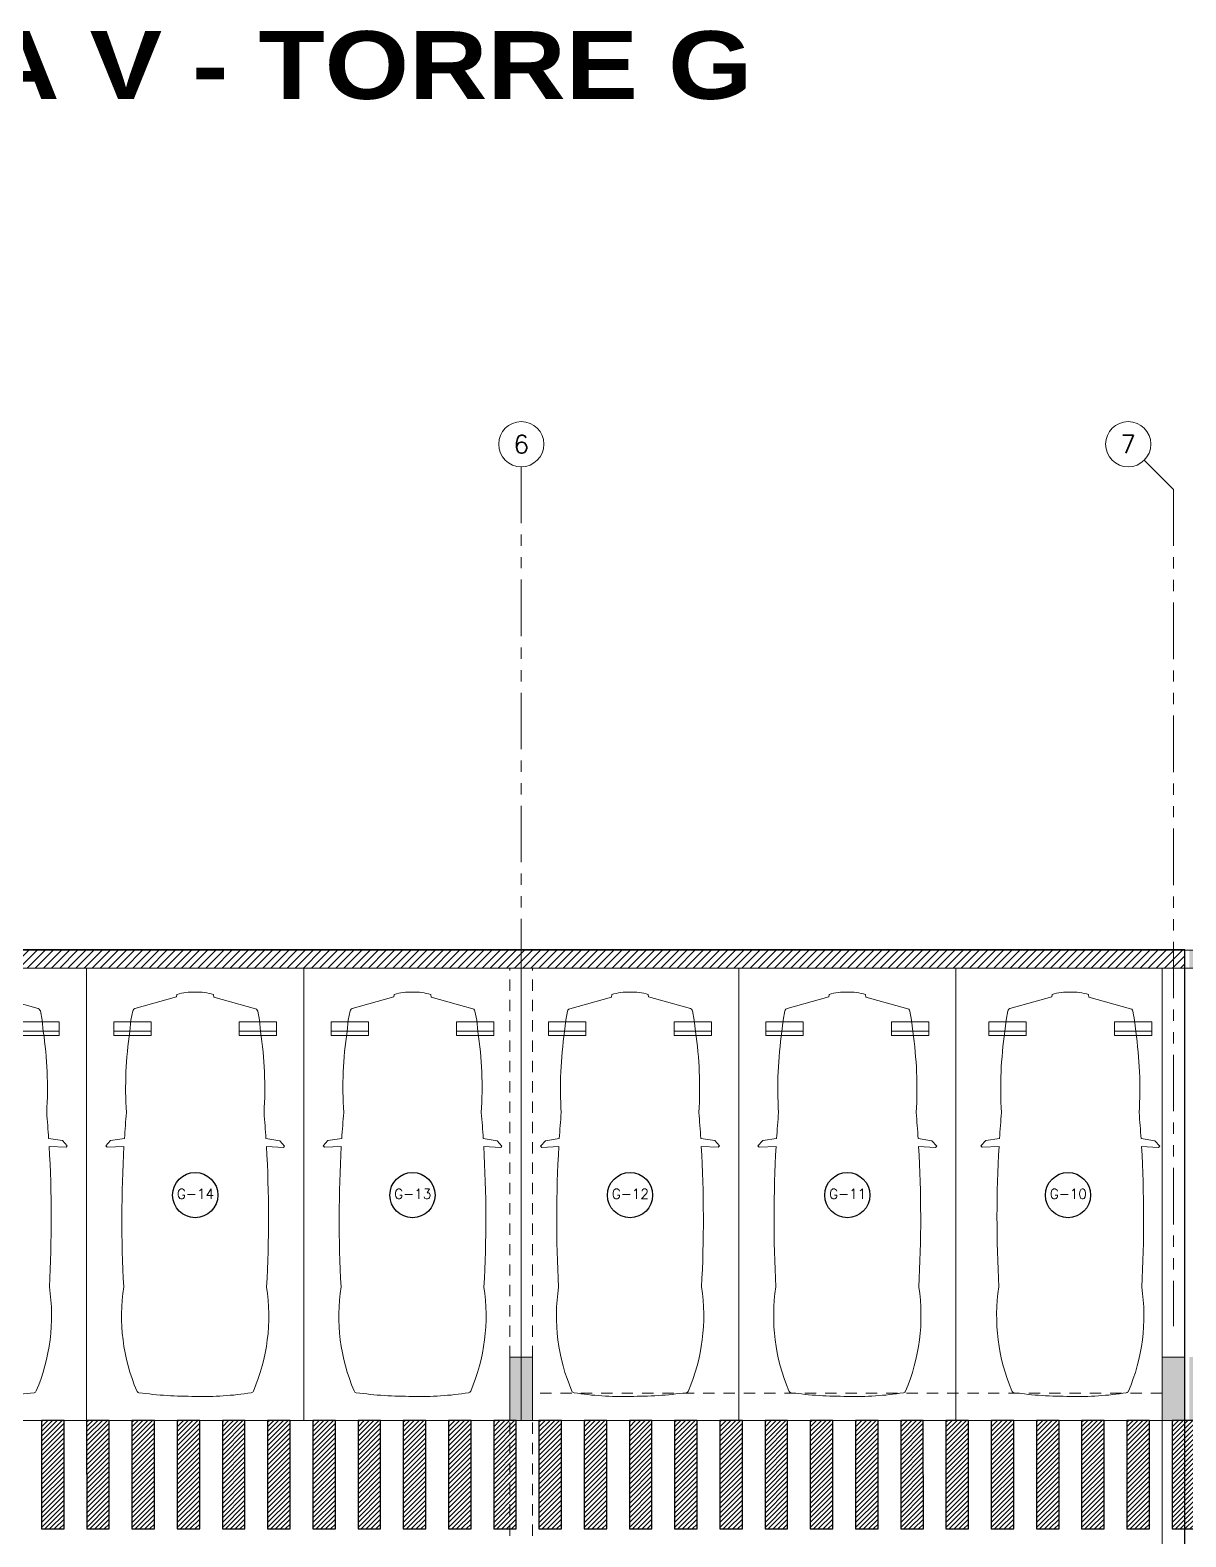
# Model space of a CAD drawing. Header units: millimetres. Extents: x 226317 to 226469, y 8188100 to 8188260.
# Drawn here: x 226375.7 to 226388.48, y 8188161.62 to 8188178.28 of the extents above; entities that cross this region are included whole.
import ezdxf
from ezdxf.enums import TextEntityAlignment as Align

# ---------------------------------------------------------------- set-up
doc = ezdxf.new("R2010")
doc.units = ezdxf.units.MM
for name, pattern in [('HIDDEN2', [0.1875, 0.125, -0.0625]), ('PHANTOM', [2.5, 1.25, -0.25, 0.25, -0.25, 0.25, -0.25]), ('PHANTOM2', [1.25, 0.625, -0.125, 0.125, -0.125, 0.125, -0.125])]:
    doc.linetypes.add(name, pattern=pattern)
for name, color, linetype in [('A-EJES', 8, 'PHANTOM'), ('A-ESTRUCTURA-HATCH', 8, 'Continuous'), ('A-ESTRUCTURA-MUROS', 8, 'Continuous'), ('A-ESTRUCTURA-VIGAS', 8, 'HIDDEN2'), ('A-LINEAS', 8, 'Continuous'), ('A-MOBILIARIO', 8, 'Continuous'), ('A-NUMERO ESTAC', 8, 'Continuous'), ('A-TEXTO-INDICACIONES', 8, 'Continuous'), ('CIRCULACION PEATONAL', 8, 'Continuous')]:
    doc.layers.add(name, color=color, linetype=linetype)
doc.layers.add('A-ESTRUCTURA-PLACAS', color=8, linetype='Continuous', lineweight=35)
doc.layers.add('A-MUROS', color=8, linetype='Continuous', lineweight=30)
doc.layers.add('A-ETAPAS', color=8, linetype='Continuous', lineweight=35, plot=False)
doc.layers.add('A-ÁREA COMÚN', color=8, linetype='Continuous', plot=False)
doc.styles.add('R160-75', font='ariblk.ttf', dxfattribs={"height": 0.6})
doc.styles.add('ROMANS', font='ROMANS.shx', dxfattribs={"oblique": 10})

# ---------------------------------------------------------------- blocks, each defined once
blk = doc.blocks.new('EST P2')
at = {"layer": 'A-ESTRUCTURA-HATCH', "lineweight": 0}
h = blk.add_hatch(dxfattribs=at)
h.set_pattern_fill('ANSI31', color=8, scale=0.02, angle=-1.27e-14)
h.set_pattern_definition([(44.99999999999999, (-226392.077087921, -8188163.059610654), (-0.04490128060534576, 0.04490128060534578), [])])
h.paths.add_polyline_path([(-3.609999800828518, 5.049997551366687), (-3.609999800828518, 4.849997551180422), (-44.78499944024952, 4.849997609853745), (-44.78499937866582, -0.150002358481288), (-46.98999937772169, -0.1500023575499654), (-46.9900000851776, -11.15000259596854), (-3.609999100299319, -11.15005090925843), (-3.609999100299319, -11.40005090925843), (-47.2400000844209, -11.40000240411609), (-47.2400001185888, 0.1499976376071572), (-45.03500012474251, 0.1499976441264153), (-45.03499907316291, 5.049739951267838)])
h.paths.add_polyline_path([(5.875668717751978, 4.849997540004551), (5.875668724213028, 5.04999746195972), (35.52999999574968, 5.049996704794466), (35.52999999574968, 4.849997699260712)])
h.paths.add_polyline_path([(35.5800006974896, -11.1500659417361), (71.88000514596933, -11.1501255556941), (71.88000514596933, -11.40006201900542), (35.5800006974896, -11.40000240504742)])
h.paths.add_polyline_path([(-3.559999100310961, -11.15003591496497), (35.53000069750124, -11.15003591496497), (35.53000069750124, -11.40006590355188), (-3.559999100310961, -11.40006590355188)])
edge = h.paths.add_edge_path()
edge.add_arc((63.30066905263811, -0.1500025354325771), 9.699999993899837, 359.9999991583288, 539.9999991583288)
edge.add_line((53.60066905873828, -0.1500023929402232), (53.80066905874992, -0.1500023929402232))
edge.add_arc((63.30066905263811, -0.1500025354325771), 9.499999993888196, -8.593905818088388e-07, 179.9999991406094, ccw=False)
edge.add_line((72.80066904652631, -0.150002677924931), (73.00066904653795, -0.150002677924931))
h.paths.add_polyline_path([(47.91501720307861, 5.049996227025986), (35.5800006974896, 5.049997347407043), (35.5800006974896, 4.849997348152101), (47.91501677152701, 4.849997607059777)])
edge = h.paths.add_edge_path()
edge.add_arc((63.30067374472856, -0.1500072190538049), 3.300005388395399, 0.001083013335930548, 49.99451371248021)
edge.add_line((65.42211837161449, 2.377740446478128), (65.42216933166492, -0.149981296621263))
edge.add_line((65.42216933166492, -0.149981296621263), (65.27216933167074, -0.149981296621263))
edge.add_line((65.27216933167074, -0.149981296621263), (65.27212526180665, 2.49638928938657))
edge.add_arc((63.30067374501959, -0.1500072181224823), 3.300005387571071, 53.31547490152577, 179.999921187766)
edge.add_line((60.00066835692269, -0.1500026788562536), (59.80066835694015, -0.1500026788562536))
edge.add_arc((63.30067374501959, -0.1500072199851274), 3.50000538808239, 0.0010211422007841975, 179.9999256608234, ccw=False)
edge.add_line((66.80067913257517, -0.1499448418617249), (66.60066855713376, -0.1499448418617249))
edge.add_line((66.60066855713376, -0.1499448418617249), (66.60067913253442, -0.1499448418617249))
h.paths.add_polyline_path([(51.86500159354182, 4.849997512064874), (53.37567124812631, 4.84999814722687), (53.37566821934888, 5.049995731562376), (51.86500180145958, 5.049995731562376)])
h = blk.add_hatch(color=8, dxfattribs=at)
h.dxf.hatch_style = 1
h.paths.add_polyline_path([(1.924988952785498, -0.1505992198362947), (-0.1750110472203232, -0.1505992198362947), (-0.1750111099681817, 4.849997605197132), (-3.559999100310961, 4.849997400306165), (-3.559999100310961, 5.049996072426438), (3.774802909989376, 5.049997524358332), (3.774805110704619, 3.199881108477712), (3.624805109779118, 3.199881113134325), (3.624805167521117, 4.849999565631151), (-0.02486182996653952, 4.849999653175473), (-0.02486189515911974, 2.199999641627073), (3.774804468121147, 2.199980984441936), (3.774804468121147, 2.050086794421077), (-0.02486252749804407, 2.0499999942258), (-0.02486257418058813, -1.862645149230957e-09), (1.925019685091684, -0.0003989655524492264)])
h.paths.add_polyline_path([(51.86500603394234, 5.049999439157546), (47.91502163003315, 5.049999439157546), (47.91502161763492, -0.1499986853450537), (50.25000492052641, -0.1499986853450537), (50.25000491813989, 1.266598701477051e-06), (48.0650059216423, 1.311302185058594e-06), (48.06500596355181, 2.050003058277071), (50.01500671176473, 2.049963342025876), (50.01500671176473, 2.199976992793381), (48.06500595621765, 2.199977087788284), (48.06500601166044, 4.85000130161643), (51.7150060031563, 4.850001225247979), (51.71499513977324, 1.899957737885416), (51.8649951351108, 1.899957733228803)])
h.paths.add_polyline_path([(71.63000006310176, -6.150002165697515), (71.88000006310176, -6.150002165697515), (71.88000006310176, -6.85000216588378), (71.63000006310176, -6.85000216588378)])
h.paths.add_polyline_path([(64.42000006313901, -6.150002076290548), (64.67000006313901, -6.150002076290548), (64.67000006313901, -6.850002076476812), (64.42000006313901, -6.850002076476812)])
h.paths.add_polyline_path([(57.21000006317627, -6.150002076290548), (57.46000006317627, -6.150002076290548), (57.46000006317627, -6.850002076476812), (57.21000006317627, -6.850002076476812)])
h.paths.add_polyline_path([(50.00000006321352, -6.150002076290548), (50.25000006321352, -6.150002076290548), (50.25000006321352, -6.850002076476812), (50.00000006321352, -6.850002076476812)])
h.paths.add_polyline_path([(42.79000006325077, -6.150002055801451), (43.04000006325077, -6.150002055801451), (43.04000006325077, -6.850002055987716), (42.79000006325077, -6.850002055987716)])
h.paths.add_polyline_path([(42.79000006325077, 0.5499979434534907), (43.04000006325077, 0.5499979434534907), (43.04000006325077, -0.1500020558014512), (42.79000006325077, -0.1500020558014512)])
h.paths.add_polyline_path([(35.58000006328803, -6.150002076290548), (35.83000006328803, -6.150002076290548), (35.83000006328803, -6.850002076476812), (35.58000006328803, -6.850002076476812)])
h.paths.add_polyline_path([(35.58000006328803, 0.5499979238957167), (35.83000006328803, 0.5499979238957167), (35.83000006328803, -0.1500020762905478), (35.58000006328803, -0.1500020762905478)])
h.paths.add_polyline_path([(35.28000006329967, -6.150002076290548), (35.53000006329967, -6.150002076290548), (35.53000006329967, -6.850002076476812), (35.28000006329967, -6.850002076476812)])
h.paths.add_polyline_path([(35.28000006329967, 0.5499979238957167), (35.53000006329967, 0.5499979238957167), (35.53000006329967, -0.1500020762905478), (35.28000006329967, -0.1500020762905478)])
h.paths.add_polyline_path([(30.2800000719435, -6.150002076290548), (30.5300000719435, -6.150002076290548), (30.5300000719435, -6.850002076476812), (30.2800000719435, -6.850002076476812)])
h.paths.add_polyline_path([(30.2800000719435, 0.5499979238957167), (30.5300000719435, 0.5499979238957167), (30.5300000719435, -0.1500020762905478), (30.2800000719435, -0.1500020762905478)])
h.paths.add_polyline_path([(23.07000007198076, -6.150002076290548), (23.32000007198076, -6.150002076290548), (23.32000007198076, -6.850002076476812), (23.07000007198076, -6.850002076476812)])
h.paths.add_polyline_path([(23.07000007198076, 0.5499979238957167), (23.32000007198076, 0.5499979238957167), (23.32000007198076, -0.1500020762905478), (23.07000007198076, -0.1500020762905478)])
h.paths.add_polyline_path([(18.0700000806246, -6.150002055801451), (18.3200000806246, -6.150002055801451), (18.3200000806246, -6.850002055987716), (18.0700000806246, -6.850002055987716)])
h.paths.add_polyline_path([(18.0700000806246, 0.5499979434534907), (18.3200000806246, 0.5499979434534907), (18.3200000806246, -0.1500020558014512), (18.0700000806246, -0.1500020558014512)])
h.paths.add_polyline_path([(10.86000014224555, -6.150002076290548), (11.11000014224555, -6.150002076290548), (11.11000014224555, -6.850002076476812), (10.86000014224555, -6.850002076476812)])
h.paths.add_polyline_path([(10.86000014224555, 0.5499979238957167), (11.11000014224555, 0.5499979238957167), (11.11000014224555, -0.1500020762905478), (10.86000014224555, -0.1500020762905478)])
h.paths.add_polyline_path([(3.650000203866512, -6.150002076290548), (3.900000203866512, -6.150002076290548), (3.900000203866512, -6.850002076476812), (3.650000203866512, -6.850002076476812)])
h.paths.add_polyline_path([(3.600000203878153, 0.5499979238957167), (3.900000203866512, 0.5499979238957167), (3.900000203866512, -0.1500020762905478), (3.600000203878153, -0.1500020762905478)])
h.paths.add_polyline_path([(-3.55999973451253, -6.150002356618643), (-3.30999973451253, -6.150002356618643), (-3.30999973451253, -6.850002356804907), (-3.55999973451253, -6.850002356804907)])
h.paths.add_polyline_path([(-3.55999973451253, 0.5499976426362991), (-3.30999973451253, 0.5499976426362991), (-3.30999973451253, -0.1500023566186428), (-3.55999973451253, -0.1500023566186428)])
h.paths.add_polyline_path([(-3.859999734500889, -6.150002356618643), (-3.609999734500889, -6.150002356618643), (-3.609999734500889, -6.850002356804907), (-3.859999734500889, -6.850002356804907)])
h.paths.add_polyline_path([(-3.859999734500889, 0.5499976426362991), (-3.609999734500889, 0.5499976426362991), (-3.609999734500889, -0.1500023566186428), (-3.859999734500889, -0.1500023566186428)])
h.paths.add_polyline_path([(-11.06999967287993, -6.150002356618643), (-10.81999967287993, -6.150002356618643), (-10.81999967287993, -6.850002356804907), (-11.06999967287993, -6.850002356804907)])
h.paths.add_polyline_path([(-11.06999967287993, 0.5499976426362991), (-10.81999967287993, 0.5499976426362991), (-10.81999967287993, -0.1500023566186428), (-11.06999967287993, -0.1500023566186428)])
h.paths.add_polyline_path([(-18.27999961125897, -6.150002076290548), (-18.02999961125897, -6.150002076290548), (-18.02999961125897, -6.850002076476812), (-18.27999961125897, -6.850002076476812)])
h.paths.add_polyline_path([(-18.27999961125897, 0.5499979238957167), (-18.02999961125897, 0.5499979238957167), (-18.02999961125897, -0.1500020762905478), (-18.27999961125897, -0.1500020762905478)])
h.paths.add_polyline_path([(-25.48999954963801, -6.150002356618643), (-25.23999954963801, -6.150002356618643), (-25.23999954963801, -6.850002356804907), (-25.48999954963801, -6.850002356804907)])
h.paths.add_polyline_path([(-25.48999954963801, 0.5499976426362991), (-25.23999954963801, 0.5499976426362991), (-25.23999954963801, -0.1500023566186428), (-25.48999954963801, -0.1500023566186428)])
h.paths.add_polyline_path([(-32.69999948801706, -6.150002356618643), (-32.44999948801706, -6.150002356618643), (-32.44999948801706, -6.850002356804907), (-32.69999948801706, -6.850002356804907)])
h.paths.add_polyline_path([(-32.69999948801706, 0.5499976426362991), (-32.44999948801706, 0.5499976426362991), (-32.44999948801706, -0.1500023566186428), (-32.69999948801706, -0.1500023566186428)])
h.paths.add_polyline_path([(-39.90999879219453, -6.150002076290548), (-39.65999879219453, -6.150002076290548), (-39.65999879219453, -6.850002076476812), (-39.90999879219453, -6.850002076476812)])
h.paths.add_polyline_path([(-39.90999879219453, 0.5499979238957167), (-39.65999879219453, 0.5499979238957167), (-39.65999879219453, -0.1500020762905478), (-39.90999879219453, -0.1500020762905478)])
at = {"layer": 'A-ESTRUCTURA-MUROS', "color": 8, "lineweight": 0}
blk.add_lwpolyline([(-3.609999800828518, 5.049997551366687), (-3.609999800828518, 4.849997551180422), (-44.78499944024952, 4.849997609853745), (-44.78499937866582, -0.150002358481288), (-46.98999937772169, -0.1500023575499654), (-46.9900000851776, -11.15000259596854), (-3.609999100299319, -11.15005090925843), (-3.609999100299319, -11.40005090925843), (-47.2400000844209, -11.40000240411609), (-47.2400001185888, 0.1499976376071572), (-45.03500012474251, 0.1499976441264153), (-45.03499907316291, 5.049739951267838)], close=True, dxfattribs=at)
at = {"layer": 'A-ESTRUCTURA-PLACAS', "color": 8, "lineweight": 0}
for points in [[(-11.06999967287993, 0.5499976426362991), (-10.81999967287993, 0.5499976426362991), (-10.81999967287993, -0.1500023566186428), (-11.06999967287993, -0.1500023566186428)], [(-3.859999734500889, 0.5499976426362991), (-3.609999734500889, 0.5499976426362991), (-3.609999734500889, -0.1500023566186428), (-3.859999734500889, -0.1500023566186428)]]:
    blk.add_lwpolyline(points, close=True, dxfattribs=at)
at = {"layer": 'A-ESTRUCTURA-VIGAS', "color": 8, "lineweight": 0}
for points in [[(-11.06999967287993, 0.5499976426362991), (-11.06999967287993, 4.849997400306165)], [(-10.81999967287993, 0.5499976426362991), (-10.81999967287993, 4.849997400306165)], [(-3.859999734500889, 0.5499976426362991), (-3.859999734500889, 4.849997400306165)], [(-3.609999734500889, 0.5499976426362991), (-3.609999734500889, 4.849997400306165)], [(-3.859999761800282, 0.1499982764944434), (-10.81999970017932, 0.1499976431950927)], [(-11.06999967287993, -6.150002356618643), (-11.06999967287993, -0.1500023575499654)], [(-3.859999734500889, -0.1500017233192921), (-10.81999967287993, -0.1500023575499654)], [(-10.81999967287993, -6.150002356618643), (-10.81999967287993, -0.1500023575499654)], [(-3.859999734500889, -6.150002356618643), (-3.859999734500889, -0.1500023575499654)], [(-3.609999734500889, -6.150002356618643), (-3.609999734500889, -0.1500023575499654)]]:
    blk.add_lwpolyline(points, dxfattribs=at)
blk = doc.blocks.new('EJES 1P')
at = {"layer": 'A-EJES', "color": 8, "linetype": 'PHANTOM2', "lineweight": 0}
blk.add_line((40.95111301357974, 5.415583045221865), (41.27433628108702, 5.092359777539968), dxfattribs=at)
for points in [[(34.06433639267925, 5.345278736203909), (34.06433533111704, -4.15815457701683)], [(41.27433628120343, 5.092359777539968), (41.27433525712695, -4.158155751414597)]]:
    blk.add_lwpolyline(points, dxfattribs=at)
at = {"layer": 'A-EJES', "color": 8, "linetype": 'Continuous', "lineweight": 0}
for centre in [(34.06433639224269, 5.592360914684832), (40.77433631825261, 5.592359740287066)]:
    blk.add_circle(centre, 0.25, dxfattribs=at)
at = {"layer": 'A-EJES', "color": 8, "linetype": 'Continuous', "lineweight": 0, "style": 'ROMANS'}
for s, p in [('6', (34.06433639224269, 5.59236091375351)), ('7', (40.77433631825261, 5.592359739355743))]:
    blk.add_text(s, height=0.2, dxfattribs=at).set_placement(p, align=Align.MIDDLE_CENTER)
blk = doc.blocks.new('EJE')
at = {"linetype": 'Continuous'}
blk.add_circle((-4.656613e-10, -3.7252903e-09), 0.5, dxfattribs=at)
at = {"layer": 'A-TEXTO-INDICACIONES', "style": 'ROMANS'}
blk.add_attdef('EJE', text='', height=0.22, rotation=1.067217058e-07, dxfattribs=at).set_placement((0.0068061400004788, 0.02766973558132052), align=Align.MIDDLE_CENTER)
blk = doc.blocks.new('numeración')
at = {"layer": 'A-NUMERO ESTAC', "color": 8, "lineweight": 0, "xscale": 0.5, "yscale": 0.5, "zscale": 0.5}
for p, values in [((-87.55077216975042, -47.20990839228034), {'EJE': 'G-14'}), ((-85.14837551783421, -47.20976044330746), {'EJE': 'G-13'}), ((-82.7431684761541, -47.20976044237614), {'EJE': 'G-12'}), ((-77.90120863218908, -47.20990839228034), {'EJE': 'G-10'})]:
    blk.add_blockref('EJE', p, dxfattribs=at).add_auto_attribs(values)
at = {"layer": 'A-NUMERO ESTAC', "color": 8, "lineweight": 0}
ref = blk.add_blockref('EJE', (-80.3408752339601, -47.20976047217846), dxfattribs=dict(at, xscale=0.5, yscale=0.5, zscale=0.5))
ref.add_attrib('EJE', 'G-11', dxfattribs={"layer": 'A-TEXTO-INDICACIONES', "color": 8, "height": 0.11, "rotation": 1.067217058e-07, "style": 'ROMANS'}).set_placement((-80.33747216395568, -47.19592560455203), align=Align.MIDDLE_CENTER)
blk = doc.blocks.new('*U19')
at = {"layer": 'CIRCULACION PEATONAL'}
h = blk.add_hatch(dxfattribs=at)
h.set_pattern_fill('ANSI31', color=256, scale=0.3)
h.set_pattern_definition([(45, (64.75036784235422, 0), (-0.02651650429449553, 0.02651650429449553), [])])
h.paths.add_polyline_path([(65.04736672583536, 0.2275326177477837), (64.79736672589357, 0.2275326177477837), (64.79736672589357, -0.9724673796445131), (65.04736672583536, -0.9724673796445131)])
h = blk.add_hatch(dxfattribs=at)
h.set_pattern_fill('ANSI31', color=256, scale=0.3)
h.set_pattern_definition([(45, (65.25036784235422, 0), (-0.02651650429449553, 0.02651650429449553), [])])
h.paths.add_polyline_path([(65.54736672583536, 0.2275326177477837), (65.29736672589357, 0.2275326177477837), (65.29736672589357, -0.9724673796445131), (65.54736672583536, -0.9724673796445131)])
h = blk.add_hatch(dxfattribs=at)
h.set_pattern_fill('ANSI31', color=256, scale=0.3)
h.set_pattern_definition([(45, (65.75036784235422, 0), (-0.02651650429449553, 0.02651650429449553), [])])
h.paths.add_polyline_path([(66.04736672583536, 0.2275326177477837), (65.79736672589357, 0.2275326177477837), (65.79736672589357, -0.9724673796445131), (66.04736672583536, -0.9724673796445131)])
h = blk.add_hatch(dxfattribs=at)
h.set_pattern_fill('ANSI31', color=256, scale=0.3)
h.set_pattern_definition([(45, (66.25036784235422, 0), (-0.02651650429449553, 0.02651650429449553), [])])
h.paths.add_polyline_path([(66.54736672583536, 0.2275326177477837), (66.29736672589357, 0.2275326177477837), (66.29736672589357, -0.9724673796445131), (66.54736672583536, -0.9724673796445131)])
h = blk.add_hatch(dxfattribs=at)
h.set_pattern_fill('ANSI31', color=256, scale=0.3)
h.set_pattern_definition([(45, (66.75036784235422, 0), (-0.02651650429449553, 0.02651650429449553), [])])
h.paths.add_polyline_path([(67.04736672583536, 0.2275326177477837), (66.79736672589357, 0.2275326177477837), (66.79736672589357, -0.9724673796445131), (67.04736672583536, -0.9724673796445131)])
h = blk.add_hatch(dxfattribs=at)
h.set_pattern_fill('ANSI31', color=256, scale=0.3)
h.set_pattern_definition([(45, (67.25036784235422, 0), (-0.02651650429449553, 0.02651650429449553), [])])
h.paths.add_polyline_path([(67.54736672583536, 0.2275326177477837), (67.29736672589357, 0.2275326177477837), (67.29736672589357, -0.9724673796445131), (67.54736672583536, -0.9724673796445131)])
h = blk.add_hatch(dxfattribs=at)
h.set_pattern_fill('ANSI31', color=256, scale=0.3)
h.set_pattern_definition([(45, (67.75036784235422, 0), (-0.02651650429449553, 0.02651650429449553), [])])
h.paths.add_polyline_path([(68.04736672583536, 0.2275326177477837), (67.79736672589357, 0.2275326177477837), (67.79736672589357, -0.9724673796445131), (68.04736672583536, -0.9724673796445131)])
h = blk.add_hatch(dxfattribs=at)
h.set_pattern_fill('ANSI31', color=256, scale=0.3)
h.set_pattern_definition([(45, (68.25036784235422, 0), (-0.02651650429449553, 0.02651650429449553), [])])
h.paths.add_polyline_path([(68.54736672583536, 0.2275326177477837), (68.29736672589357, 0.2275326177477837), (68.29736672589357, -0.9724673796445131), (68.54736672583536, -0.9724673796445131)])
h = blk.add_hatch(dxfattribs=at)
h.set_pattern_fill('ANSI31', color=256, scale=0.3)
h.set_pattern_definition([(45, (68.75036784235422, 0), (-0.02651650429449553, 0.02651650429449553), [])])
h.paths.add_polyline_path([(69.04736672583536, 0.2275326177477837), (68.79736672589357, 0.2275326177477837), (68.79736672589357, -0.9724673796445131), (69.04736672583536, -0.9724673796445131)])
h = blk.add_hatch(dxfattribs=at)
h.set_pattern_fill('ANSI31', color=256, scale=0.3)
h.set_pattern_definition([(45, (69.25036784235422, 0), (-0.02651650429449553, 0.02651650429449553), [])])
h.paths.add_polyline_path([(69.54736672583536, 0.2275326177477837), (69.29736672589357, 0.2275326177477837), (69.29736672589357, -0.9724673796445131), (69.54736672583536, -0.9724673796445131)])
h = blk.add_hatch(dxfattribs=at)
h.set_pattern_fill('ANSI31', color=256, scale=0.3)
h.set_pattern_definition([(45, (69.75036784235422, 0), (-0.02651650429449553, 0.02651650429449553), [])])
h.paths.add_polyline_path([(70.04736672583536, 0.2275326177477837), (69.79736672589357, 0.2275326177477837), (69.79736672589357, -0.9724673796445131), (70.04736672583536, -0.9724673796445131)])
h = blk.add_hatch(dxfattribs=at)
h.set_pattern_fill('ANSI31', color=256, scale=0.3)
h.set_pattern_definition([(45, (70.25036784235422, 0), (-0.02651650429449553, 0.02651650429449553), [])])
h.paths.add_polyline_path([(70.54736672583536, 0.2275326177477837), (70.29736672589357, 0.2275326177477837), (70.29736672589357, -0.9724673796445131), (70.54736672583536, -0.9724673796445131)])
h = blk.add_hatch(dxfattribs=at)
h.set_pattern_fill('ANSI31', color=256, scale=0.3)
h.set_pattern_definition([(45, (70.75036784235422, 0), (-0.02651650429449553, 0.02651650429449553), [])])
h.paths.add_polyline_path([(71.04736672583536, 0.2275326177477837), (70.79736672589357, 0.2275326177477837), (70.79736672589357, -0.9724673796445131), (71.04736672583536, -0.9724673796445131)])
h = blk.add_hatch(dxfattribs=at)
h.set_pattern_fill('ANSI31', color=256, scale=0.3)
h.set_pattern_definition([(45, (71.25036784235422, 0), (-0.02651650429449553, 0.02651650429449553), [])])
h.paths.add_polyline_path([(71.54736672583536, 0.2275326177477837), (71.29736672589357, 0.2275326177477837), (71.29736672589357, -0.9724673796445131), (71.54736672583536, -0.9724673796445131)])
h = blk.add_hatch(dxfattribs=at)
h.set_pattern_fill('ANSI31', color=256, scale=0.3)
h.set_pattern_definition([(45, (71.75036784235422, 0), (-0.02651650429449553, 0.02651650429449553), [])])
h.paths.add_polyline_path([(72.04736672583536, 0.2275326177477837), (71.79736672589357, 0.2275326177477837), (71.79736672589357, -0.9724673796445131), (72.04736672583536, -0.9724673796445131)])
h = blk.add_hatch(dxfattribs=at)
h.set_pattern_fill('ANSI31', color=256, scale=0.3)
h.set_pattern_definition([(45, (72.25036784235422, 0), (-0.02651650429449553, 0.02651650429449553), [])])
h.paths.add_polyline_path([(72.54736672583536, 0.2275326177477837), (72.29736672589357, 0.2275326177477837), (72.29736672589357, -0.9724673796445131), (72.54736672583536, -0.9724673796445131)])
h = blk.add_hatch(dxfattribs=at)
h.set_pattern_fill('ANSI31', color=256, scale=0.3)
h.set_pattern_definition([(45, (72.75036784235422, 0), (-0.02651650429449553, 0.02651650429449553), [])])
h.paths.add_polyline_path([(73.04736672583536, 0.2275326177477837), (72.79736672589357, 0.2275326177477837), (72.79736672589357, -0.9724673796445131), (73.04736672583536, -0.9724673796445131)])
h = blk.add_hatch(dxfattribs=at)
h.set_pattern_fill('ANSI31', color=256, scale=0.3)
h.set_pattern_definition([(45, (73.25036784235422, 0), (-0.02651650429449553, 0.02651650429449553), [])])
h.paths.add_polyline_path([(73.54736672583536, 0.2275326177477837), (73.29736672589357, 0.2275326177477837), (73.29736672589357, -0.9724673796445131), (73.54736672583536, -0.9724673796445131)])
h = blk.add_hatch(dxfattribs=at)
h.set_pattern_fill('ANSI31', color=256, scale=0.3)
h.set_pattern_definition([(45, (73.75036784235422, 0), (-0.02651650429449553, 0.02651650429449553), [])])
h.paths.add_polyline_path([(74.04736672583536, 0.2275326177477837), (73.79736672589357, 0.2275326177477837), (73.79736672589357, -0.9724673796445131), (74.04736672583536, -0.9724673796445131)])
h = blk.add_hatch(dxfattribs=at)
h.set_pattern_fill('ANSI31', color=256, scale=0.3)
h.set_pattern_definition([(45, (74.25036784235422, 0), (-0.02651650429449553, 0.02651650429449553), [])])
h.paths.add_polyline_path([(74.54736672583536, 0.2275326177477837), (74.29736672589357, 0.2275326177477837), (74.29736672589357, -0.9724673796445131), (74.54736672583536, -0.9724673796445131)])
h = blk.add_hatch(dxfattribs=at)
h.set_pattern_fill('ANSI31', color=256, scale=0.3)
h.set_pattern_definition([(45, (74.75036784235422, 0), (-0.02651650429449553, 0.02651650429449553), [])])
h.paths.add_polyline_path([(75.04736672583536, 0.2275326177477837), (74.79736672589357, 0.2275326177477837), (74.79736672589357, -0.9724673796445131), (75.04736672583536, -0.9724673796445131)])
h = blk.add_hatch(dxfattribs=at)
h.set_pattern_fill('ANSI31', color=256, scale=0.3)
h.set_pattern_definition([(45, (75.25036784235422, 0), (-0.02651650429449553, 0.02651650429449553), [])])
h.paths.add_polyline_path([(75.54736672583536, 0.2275326177477837), (75.29736672589357, 0.2275326177477837), (75.29736672589357, -0.9724673796445131), (75.54736672583536, -0.9724673796445131)])
h = blk.add_hatch(dxfattribs=at)
h.set_pattern_fill('ANSI31', color=256, scale=0.3)
h.set_pattern_definition([(45, (75.75036784235422, 0), (-0.02651650429449553, 0.02651650429449553), [])])
h.paths.add_polyline_path([(76.04736672583536, 0.2275326177477837), (75.79736672589357, 0.2275326177477837), (75.79736672589357, -0.9724673796445131), (76.04736672583536, -0.9724673796445131)])
h = blk.add_hatch(dxfattribs=at)
h.set_pattern_fill('ANSI31', color=256, scale=0.3)
h.set_pattern_definition([(45, (76.25036784235422, 0), (-0.02651650429449553, 0.02651650429449553), [])])
h.paths.add_polyline_path([(76.54736672583536, 0.2275326177477837), (76.29736672589357, 0.2275326177477837), (76.29736672589357, -0.9724673796445131), (76.54736672583536, -0.9724673796445131)])
h = blk.add_hatch(dxfattribs=at)
h.set_pattern_fill('ANSI31', color=256, scale=0.3)
h.set_pattern_definition([(45, (76.75036784235422, 0), (-0.02651650429449553, 0.02651650429449553), [])])
h.paths.add_polyline_path([(77.04736672583536, 0.2275326177477837), (76.79736672589357, 0.2275326177477837), (76.79736672589357, -0.9724673796445131), (77.04736672583536, -0.9724673796445131)])
h = blk.add_hatch(dxfattribs=at)
h.set_pattern_fill('ANSI31', color=256, scale=0.3)
h.set_pattern_definition([(45, (77.25036784235422, 0), (-0.02651650429449553, 0.02651650429449553), [])])
h.paths.add_polyline_path([(77.54736672583536, 0.2275326177477837), (77.29736672589357, 0.2275326177477837), (77.29736672589357, -0.9724673796445131), (77.54736672583536, -0.9724673796445131)])
for points in [[(64.79736672589357, -0.9724673796445131), (65.04736672583536, -0.9724673796445131), (65.04736672583536, 0.2275326177477837), (64.79736672589357, 0.2275326177477837)], [(65.29736672589357, -0.9724673796445131), (65.54736672583536, -0.9724673796445131), (65.54736672583536, 0.2275326177477837), (65.29736672589357, 0.2275326177477837)], [(65.79736672589357, -0.9724673796445131), (66.04736672583536, -0.9724673796445131), (66.04736672583536, 0.2275326177477837), (65.79736672589357, 0.2275326177477837)], [(66.29736672589357, -0.9724673796445131), (66.54736672583536, -0.9724673796445131), (66.54736672583536, 0.2275326177477837), (66.29736672589357, 0.2275326177477837)], [(66.79736672589357, -0.9724673796445131), (67.04736672583536, -0.9724673796445131), (67.04736672583536, 0.2275326177477837), (66.79736672589357, 0.2275326177477837)], [(67.29736672589357, -0.9724673796445131), (67.54736672583536, -0.9724673796445131), (67.54736672583536, 0.2275326177477837), (67.29736672589357, 0.2275326177477837)], [(67.79736672589357, -0.9724673796445131), (68.04736672583536, -0.9724673796445131), (68.04736672583536, 0.2275326177477837), (67.79736672589357, 0.2275326177477837)], [(68.29736672589357, -0.9724673796445131), (68.54736672583536, -0.9724673796445131), (68.54736672583536, 0.2275326177477837), (68.29736672589357, 0.2275326177477837)], [(68.79736672589357, -0.9724673796445131), (69.04736672583536, -0.9724673796445131), (69.04736672583536, 0.2275326177477837), (68.79736672589357, 0.2275326177477837)], [(69.29736672589357, -0.9724673796445131), (69.54736672583536, -0.9724673796445131), (69.54736672583536, 0.2275326177477837), (69.29736672589357, 0.2275326177477837)], [(69.79736672589357, -0.9724673796445131), (70.04736672583536, -0.9724673796445131), (70.04736672583536, 0.2275326177477837), (69.79736672589357, 0.2275326177477837)], [(70.29736672589357, -0.9724673796445131), (70.54736672583536, -0.9724673796445131), (70.54736672583536, 0.2275326177477837), (70.29736672589357, 0.2275326177477837)], [(70.79736672589357, -0.9724673796445131), (71.04736672583536, -0.9724673796445131), (71.04736672583536, 0.2275326177477837), (70.79736672589357, 0.2275326177477837)], [(71.29736672589357, -0.9724673796445131), (71.54736672583536, -0.9724673796445131), (71.54736672583536, 0.2275326177477837), (71.29736672589357, 0.2275326177477837)], [(71.79736672589357, -0.9724673796445131), (72.04736672583536, -0.9724673796445131), (72.04736672583536, 0.2275326177477837), (71.79736672589357, 0.2275326177477837)], [(72.29736672589357, -0.9724673796445131), (72.54736672583536, -0.9724673796445131), (72.54736672583536, 0.2275326177477837), (72.29736672589357, 0.2275326177477837)], [(72.79736672589357, -0.9724673796445131), (73.04736672583536, -0.9724673796445131), (73.04736672583536, 0.2275326177477837), (72.79736672589357, 0.2275326177477837)], [(73.29736672589357, -0.9724673796445131), (73.54736672583536, -0.9724673796445131), (73.54736672583536, 0.2275326177477837), (73.29736672589357, 0.2275326177477837)], [(73.79736672589357, -0.9724673796445131), (74.04736672583536, -0.9724673796445131), (74.04736672583536, 0.2275326177477837), (73.79736672589357, 0.2275326177477837)], [(74.29736672589357, -0.9724673796445131), (74.54736672583536, -0.9724673796445131), (74.54736672583536, 0.2275326177477837), (74.29736672589357, 0.2275326177477837)], [(74.79736672589357, -0.9724673796445131), (75.04736672583536, -0.9724673796445131), (75.04736672583536, 0.2275326177477837), (74.79736672589357, 0.2275326177477837)], [(75.29736672589357, -0.9724673796445131), (75.54736672583536, -0.9724673796445131), (75.54736672583536, 0.2275326177477837), (75.29736672589357, 0.2275326177477837)], [(75.79736672589357, -0.9724673796445131), (76.04736672583536, -0.9724673796445131), (76.04736672583536, 0.2275326177477837), (75.79736672589357, 0.2275326177477837)], [(76.29736672589357, -0.9724673796445131), (76.54736672583536, -0.9724673796445131), (76.54736672583536, 0.2275326177477837), (76.29736672589357, 0.2275326177477837)], [(76.79736672589357, -0.9724673796445131), (77.04736672583536, -0.9724673796445131), (77.04736672583536, 0.2275326177477837), (76.79736672589357, 0.2275326177477837)], [(77.29736672589357, -0.9724673796445131), (77.54736672583536, -0.9724673796445131), (77.54736672583536, 0.2275326177477837), (77.29736672589357, 0.2275326177477837)]]:
    blk.add_lwpolyline(points, close=True, dxfattribs=at)
blk = doc.blocks.new('*U60')
at = {"color": 8, "lineweight": 0, "ltscale": 0.5}
for p, q in [((0.2999999999064606, 4.301899374723462), (0.712564089486434, 4.301899372860816)), ((2.099999999894819, 4.301899374723462), (1.687435910314844, 4.301899374723462))]:
    blk.add_line(p, q, dxfattribs=at)
for points in [[(0, 0), (2.400000000000003, 0), (2.400000000000003, 5), (0, 5)], [(0.2999999999064606, 4.405005575418499), (0.2999999999064606, 4.25500557504597), (0.712564089486434, 4.25500557504597), (0.712564089486434, 4.405005573555852)], [(1.687435910314844, 4.405005575418499), (1.687435910314844, 4.25500557504597), (2.099999999894819, 4.25500557504597), (2.099999999894819, 4.405005575418499)]]:
    blk.add_lwpolyline(points, close=True, dxfattribs=at)
blk.add_lwpolyline([(1.987528844945797, 3.028522202071265), (2.174826331529359, 3.017961387783316), (2.188677233038063, 3.033225936144618), (2.135582110820861, 3.092103478759553), (1.982238905377762, 3.114782713422947, 0.005253419644038889), (1.960610162169651, 3.403024230234966, 0.05323468880448375), (1.922881289012321, 4.298445265069629), (1.909960859082231, 4.423920004889395), (1.890709687699156, 4.525403541773585), (1.886232188128608, 4.534997764310868, 0.2186562557100147), (1.867137849190796, 4.551199094653156), (1.405784301436099, 4.68041331440213), (1.402100344206071, 4.707649311509477, 0.09155394760763061), (1.199999999999965, 4.734330136008744, 0.09162043732155131), (0.9978996558110811, 4.708804217427994), (0.9942156983651791, 4.681568217724587), (0.532862150615877, 4.552353999814748, 0.2186562552153479), (0.5137678116788742, 4.536152669489409), (0.509290312102123, 4.526558446958687), (0.4900391407772553, 4.4250749100745), (0.4771187106999186, 4.299600172615821, 0.05323468880111815), (0.4393898377046448, 3.404179129908862, 0.005253420110187526), (0.4177610936803398, 3.115937606692341), (0.2644178889804173, 3.093258382082013), (0.2113227668214244, 3.034380841329721), (0.2251736682137129, 3.01911629296842), (0.4124711549047355, 3.029677107255861, 0.02826491459471849), (0.4099966653127016, 1.475695204805616, 0.1399238157925407), (0.5546126963907227, 0.324876973164095, 0.2721479777528903), (0.5785017503985411, 0.3060667694362756, 0.035352843949907), (1.200000000000272, 0.2656698639912349, 0.0456386399384704), (1.819188438492293, 0.3049118635303407, 0.2721479761988349), (1.843077493167715, 0.3237220675503025, 0.1398888083936435), (1.990003335143852, 1.474540296761161, 0.02826491464424222)], format="xyb", close=True, dxfattribs=at)
blk = doc.blocks.new('*U72')
at = {"color": 8, "lineweight": 0, "ltscale": 0.5}
for p, q in [((0.364999969116935, 4.301899374723462), (0.7775640586969084, 4.301899372860816)), ((2.164999969105294, 4.301899374723462), (1.752435879525319, 4.301899374723462))]:
    blk.add_line(p, q, dxfattribs=at)
for points in [[(0, 0), (2.529999938420952, 0), (2.529999938420952, 5), (0, 5)], [(0.364999969116935, 4.405005575418499), (0.364999969116935, 4.25500557504597), (0.7775640586969084, 4.25500557504597), (0.7775640586969084, 4.405005573555852)], [(1.752435879525319, 4.405005575418499), (1.752435879525319, 4.25500557504597), (2.164999969105294, 4.25500557504597), (2.164999969105294, 4.405005575418499)]]:
    blk.add_lwpolyline(points, close=True, dxfattribs=at)
blk.add_lwpolyline([(2.052528814156272, 3.028522202071265), (2.239826300739834, 3.017961387783316), (2.253677202248538, 3.033225936144618), (2.200582080031335, 3.092103478759553), (2.047238874588237, 3.114782713422947, 0.005253419644038889), (2.025610131380125, 3.403024230234966, 0.05323468880448375), (1.987881258222795, 4.298445265069629), (1.974960828292705, 4.423920004889395), (1.955709656909631, 4.525403541773585), (1.951232157339082, 4.534997764310868, 0.2186562557100147), (1.932137818401271, 4.551199094653156), (1.470784270646574, 4.68041331440213), (1.467100313416546, 4.707649311509477, 0.09155394760763061), (1.26499996921044, 4.734330136008744, 0.09162043732155131), (1.062899625021555, 4.708804217427994), (1.059215667575653, 4.681568217724587), (0.5978621198263514, 4.552353999814748, 0.2186562552153479), (0.5787677808893485, 4.536152669489409), (0.5742902813125974, 4.526558446958687), (0.5550391099877297, 4.4250749100745), (0.542118679910393, 4.299600172615821, 0.05323468880111815), (0.5043898069151191, 3.404179129908862, 0.005253420110187526), (0.4827610628908141, 3.115937606692341), (0.3294178581908917, 3.093258382082013), (0.2763227360318987, 3.034380841329721), (0.2901736374241872, 3.01911629296842), (0.4774711241152099, 3.029677107255861, 0.02826491459471849), (0.474996634523176, 1.475695204805616, 0.1399238157925407), (0.6196126656011971, 0.324876973164095, 0.2721479777528903), (0.6435017196090155, 0.3060667694362756, 0.035352843949907), (1.264999969210747, 0.2656698639912349, 0.0456386399384704), (1.884188407702768, 0.3049118635303407, 0.2721479761988349), (1.90807746237819, 0.3237220675503025, 0.1398888083936435), (2.055003304354327, 1.474540296761161, 0.02826491464424222)], format="xyb", close=True, dxfattribs=at)
blk = doc.blocks.new('*U61')
at = {"color": 8, "lineweight": 0, "ltscale": 0.5}
for p, q in [((0.302499999908789, 4.301899374723462), (0.7150640894887623, 4.301899372860816)), ((2.102499999897147, 4.301899374723462), (1.689935910317172, 4.301899374723462))]:
    blk.add_line(p, q, dxfattribs=at)
for points in [[(0, 0), (2.40500000000466, 0), (2.40500000000466, 5), (0, 5)], [(0.302499999908789, 4.405005575418499), (0.302499999908789, 4.25500557504597), (0.7150640894887623, 4.25500557504597), (0.7150640894887623, 4.405005573555852)], [(1.689935910317172, 4.405005575418499), (1.689935910317172, 4.25500557504597), (2.102499999897147, 4.25500557504597), (2.102499999897147, 4.405005575418499)]]:
    blk.add_lwpolyline(points, close=True, dxfattribs=at)
blk.add_lwpolyline([(1.990028844948126, 3.028522202071265), (2.177326331531687, 3.017961387783316), (2.191177233040391, 3.033225936144618), (2.13808211082319, 3.092103478759553), (1.98473890538009, 3.114782713422947, 0.005253419644038889), (1.963110162171979, 3.403024230234966, 0.05323468880448375), (1.925381289014649, 4.298445265069629), (1.912460859084559, 4.423920004889395), (1.893209687701485, 4.525403541773585), (1.888732188130936, 4.534997764310868, 0.2186562557100147), (1.869637849193124, 4.551199094653156), (1.408284301438428, 4.68041331440213), (1.4046003442084, 4.707649311509477, 0.09155394760763061), (1.202500000002294, 4.734330136008744, 0.09162043732155131), (1.000399655813409, 4.708804217427994), (0.9967156983675074, 4.681568217724587), (0.5353621506182054, 4.552353999814748, 0.2186562552153479), (0.5162678116812025, 4.536152669489409), (0.5117903121044514, 4.526558446958687), (0.4925391407795836, 4.4250749100745), (0.4796187107022469, 4.299600172615821, 0.05323468880111815), (0.4418898377069731, 3.404179129908862, 0.005253420110187526), (0.4202610936826681, 3.115937606692341), (0.2669178889827457, 3.093258382082013), (0.2138227668237527, 3.034380841329721), (0.2276736682160412, 3.01911629296842), (0.4149711549070638, 3.029677107255861, 0.02826491459471849), (0.4124966653150299, 1.475695204805616, 0.1399238157925407), (0.557112696393051, 0.324876973164095, 0.2721479777528903), (0.5810017504008694, 0.3060667694362756, 0.035352843949907), (1.2025000000026, 0.2656698639912349, 0.0456386399384704), (1.821688438494622, 0.3049118635303407, 0.2721479761988349), (1.845577493170043, 0.3237220675503025, 0.1398888083936435), (1.99250333514618, 1.474540296761161, 0.02826491464424222)], format="xyb", close=True, dxfattribs=at)
blk = doc.blocks.new('*U83')
at = {"color": 8, "lineweight": 0, "ltscale": 0.5}
for p, q in [((0.3000001442614597, 4.301899374723462), (0.7125642338414331, 4.301899372860816)), ((2.100000144249818, 4.301899374723462), (1.687436054669843, 4.301899374723462))]:
    blk.add_line(p, q, dxfattribs=at)
for points in [[(0, 0), (2.400000288710001, 0), (2.400000288710001, 5), (0, 5)], [(0.3000001442614597, 4.405005575418499), (0.3000001442614597, 4.25500557504597), (0.7125642338414331, 4.25500557504597), (0.7125642338414331, 4.405005573555852)], [(1.687436054669843, 4.405005575418499), (1.687436054669843, 4.25500557504597), (2.100000144249818, 4.25500557504597), (2.100000144249818, 4.405005575418499)]]:
    blk.add_lwpolyline(points, close=True, dxfattribs=at)
blk.add_lwpolyline([(1.987528989300796, 3.028522202071265), (2.174826475884358, 3.017961387783316), (2.188677377393062, 3.033225936144618), (2.13558225517586, 3.092103478759553), (1.982239049732761, 3.114782713422947, 0.005253419644038889), (1.96061030652465, 3.403024230234966, 0.05323468880448375), (1.92288143336732, 4.298445265069629), (1.90996100343723, 4.423920004889395), (1.890709832054155, 4.525403541773585), (1.886232332483607, 4.534997764310868, 0.2186562557100147), (1.867137993545795, 4.551199094653156), (1.405784445791098, 4.68041331440213), (1.40210048856107, 4.707649311509477, 0.09155394760763061), (1.200000144354964, 4.734330136008744, 0.09162043732155131), (0.9978998001660802, 4.708804217427994), (0.9942158427201782, 4.681568217724587), (0.5328622949708761, 4.552353999814748, 0.2186562552153479), (0.5137679560338733, 4.536152669489409), (0.5092904564571221, 4.526558446958687), (0.4900392851322544, 4.4250749100745), (0.4771188550549177, 4.299600172615821, 0.05323468880111815), (0.4393899820596439, 3.404179129908862, 0.005253420110187526), (0.4177612380353388, 3.115937606692341), (0.2644180333354164, 3.093258382082013), (0.2113229111764234, 3.034380841329721), (0.2251738125687119, 3.01911629296842), (0.4124712992597346, 3.029677107255861, 0.02826491459471849), (0.4099968096677007, 1.475695204805616, 0.1399238157925407), (0.5546128407457218, 0.324876973164095, 0.2721479777528903), (0.5785018947535402, 0.3060667694362756, 0.035352843949907), (1.200000144355271, 0.2656698639912349, 0.0456386399384704), (1.819188582847292, 0.3049118635303407, 0.2721479761988349), (1.843077637522714, 0.3237220675503025, 0.1398888083936435), (1.990003479498851, 1.474540296761161, 0.02826491464424222)], format="xyb", close=True, dxfattribs=at)
blk = doc.blocks.new('*U84')
at = {"color": 8, "lineweight": 0, "ltscale": 0.5}
for p, q in [((0.3024998247619373, 4.301899374723462), (0.7150639143419106, 4.301899372860816)), ((2.102499824750296, 4.301899374723462), (1.689935735170321, 4.301899374723462))]:
    blk.add_line(p, q, dxfattribs=at)
for points in [[(0, 0), (2.404999649710956, 0), (2.404999649710956, 5), (0, 5)], [(0.3024998247619373, 4.405005575418499), (0.3024998247619373, 4.25500557504597), (0.7150639143419106, 4.25500557504597), (0.7150639143419106, 4.405005573555852)], [(1.689935735170321, 4.405005575418499), (1.689935735170321, 4.25500557504597), (2.102499824750296, 4.25500557504597), (2.102499824750296, 4.405005575418499)]]:
    blk.add_lwpolyline(points, close=True, dxfattribs=at)
blk.add_lwpolyline([(1.990028669801274, 3.028522202071265), (2.177326156384836, 3.017961387783316), (2.191177057893539, 3.033225936144618), (2.138081935676338, 3.092103478759553), (1.984738730233239, 3.114782713422947, 0.005253419644038889), (1.963109987025127, 3.403024230234966, 0.05323468880448375), (1.925381113867798, 4.298445265069629), (1.912460683937708, 4.423920004889395), (1.893209512554633, 4.525403541773585), (1.888732012984085, 4.534997764310868, 0.2186562557100147), (1.869637674046273, 4.551199094653156), (1.408284126291576, 4.68041331440213), (1.404600169061548, 4.707649311509477, 0.09155394760763061), (1.202499824855442, 4.734330136008744, 0.09162043732155131), (1.000399480666558, 4.708804217427994), (0.9967155232206557, 4.681568217724587), (0.5353619754713537, 4.552353999814748, 0.2186562552153479), (0.5162676365343508, 4.536152669489409), (0.5117901369575997, 4.526558446958687), (0.4925389656327319, 4.4250749100745), (0.4796185355553952, 4.299600172615821, 0.05323468880111815), (0.4418896625601214, 3.404179129908862, 0.005253420110187526), (0.4202609185358164, 3.115937606692341), (0.266917713835894, 3.093258382082013), (0.213822591676901, 3.034380841329721), (0.2276734930691895, 3.01911629296842), (0.4149709797602121, 3.029677107255861, 0.02826491459471849), (0.4124964901681782, 1.475695204805616, 0.1399238157925407), (0.5571125212461994, 0.324876973164095, 0.2721479777528903), (0.5810015752540177, 0.3060667694362756, 0.035352843949907), (1.202499824855749, 0.2656698639912349, 0.0456386399384704), (1.82168826334777, 0.3049118635303407, 0.2721479761988349), (1.845577318023192, 0.3237220675503025, 0.1398888083936435), (1.992503159999329, 1.474540296761161, 0.02826491464424222)], format="xyb", close=True, dxfattribs=at)
blk = doc.blocks.new('arq. estac.')
at = {"layer": 'A-LINEAS', "color": 8, "lineweight": 0}
blk.add_lwpolyline([(226652.5191260753, 8188172.553896069), (226652.5191260753, 8188156.553895918), (226683.6391258288, 8188156.553895918), (226683.6391258288, 8188172.553896069)], close=True, dxfattribs=at)
at = {"layer": 'A-MUROS', "color": 8, "lineweight": 0}
for p, q in [((226691.274112032, 8188172.753893687), (226670.0191260485, 8188172.753894677)), ((226642.7141261758, 8188172.553896158), (226687.3241144581, 8188172.553895609))]:
    blk.add_line(p, q, dxfattribs=at)
for points in [[(226676.4291258904, 8188167.553896235), (226676.6791258904, 8188167.553896235), (226676.6791258904, 8188168.253896235), (226676.4291258904, 8188168.253896235)], [(226683.6391258288, 8188167.553896235), (226683.8891258288, 8188167.553896235), (226683.8891258288, 8188168.253896235), (226683.6391258288, 8188168.253896235)]]:
    blk.add_lwpolyline(points, close=True, dxfattribs=at)
at = {"layer": 'A-ÁREA COMÚN'}
blk.add_lwpolyline([(226662.0091252488, 8188156.304020391), (226683.8891305896, 8188156.304202721), (226683.8891305896, 8188172.75483143), (226670.0191260485, 8188172.754831632), (226670.0191260485, 8188173.203839535), (226669.4191260486, 8188173.203839535), (226669.4191260486, 8188172.754831646), (226668.0747917384, 8188172.75483166), (226668.0747748392, 8188173.603793037), (226664.1247532997, 8188173.603793038), (226664.1247701988, 8188172.754831715), (226662.0091260184, 8188172.754740332)], close=True, dxfattribs=at)
for name, p in [('EJES 1P', (226642.4897912069, 8188172.75389568)), ('EST P2', (226687.4991255681, 8188167.703897953))]:
    blk.add_blockref(name, p)
at = {"rotation": 180.0005141974605}
blk.add_blockref('*U19', (226748.7965017182, 8188166.581527324), dxfattribs=at)
at = {"layer": 'A-ETAPAS'}
blk.add_blockref('numeración', (226760.4997950284, 8188217.254150522), dxfattribs=at)
at = {"layer": 'A-MOBILIARIO', "xscale": -1, "rotation": 359.9999992943568}
for p in [(226671.749125952, 8188167.553896205), (226678.9591258904, 8188167.553896205)]:
    blk.add_blockref('*U61', p, dxfattribs=at)
at = {"layer": 'A-MOBILIARIO', "rotation": 7.056432374225115e-07}
for name, p in [('*U83', (226671.749125952, 8188167.553896176)), ('*U84', (226674.1491262407, 8188167.553896205)), ('*U60', (226678.9591258904, 8188167.553896176)), ('*U72', (226681.3591258904, 8188167.553896205))]:
    blk.add_blockref(name, p, dxfattribs=at)
at = {"layer": 'A-ETAPAS', "color": 8, "lineweight": 0, "style": 'R160-75'}
blk.add_text('ETAPA V - TORRE G', height=0.75, dxfattribs=at).set_placement((226673.2482530237, 8188182.163041484), align=Align.CENTER)

msp = doc.modelspace()

# ---------------------------------------------------------------- block references
msp.add_blockref('arq. estac.', (-295.4220376470475, -4.645514124073088))

doc.saveas('drawing.dxf')
